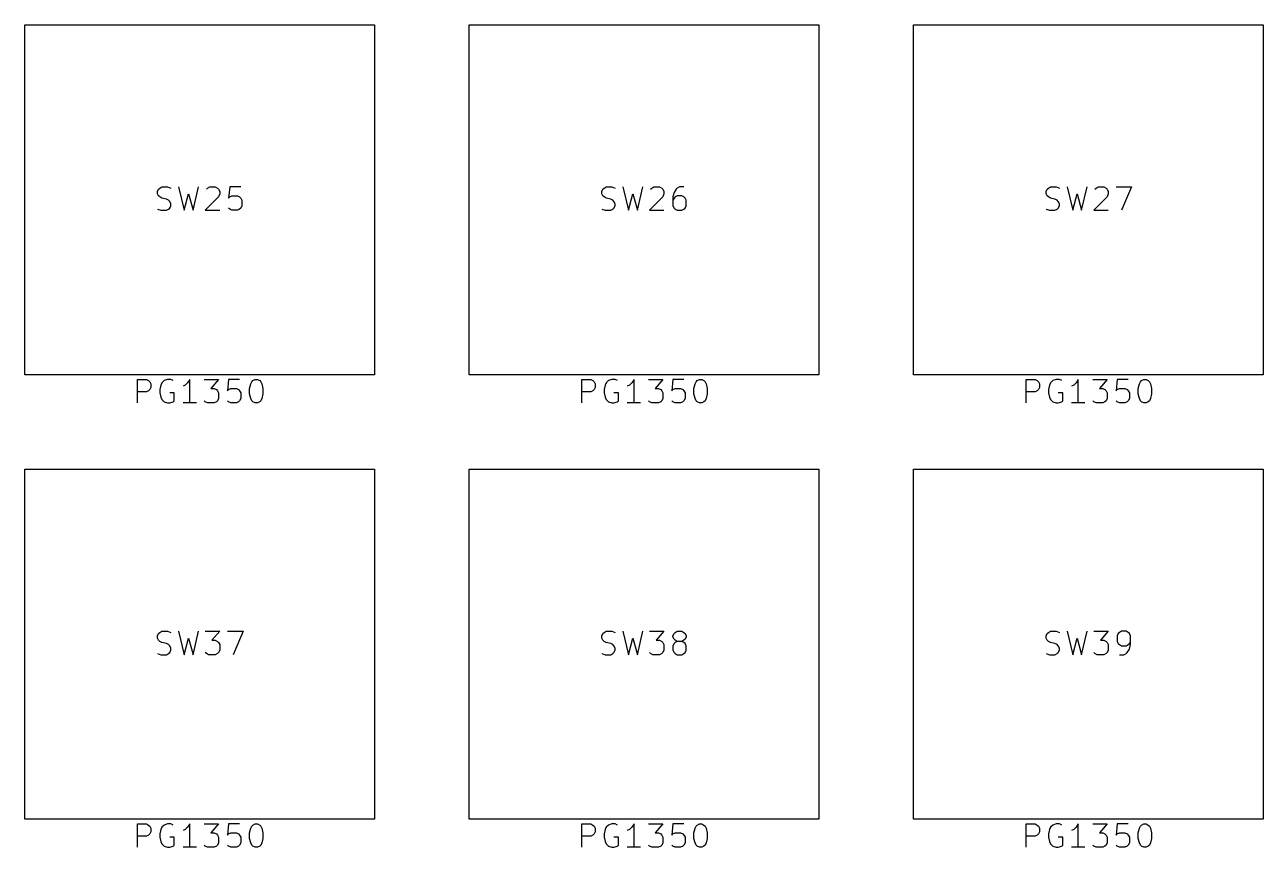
# Model space of a CAD drawing. Extents: x 0.85 to 10.44, y -3.74 to -0.75.
# Drawn here: x 0.852 to 2.942, y -3.743 to -2.355 of the extents above; entities that cross this region are included whole.
import ezdxf

# ---------------------------------------------------------------- set-up
doc = ezdxf.new("R2010")
doc.units = 0
doc.header["$MEASUREMENT"] = 0
doc.layers.add('BLACK', color=7, linetype='CONTINUOUS')

msp = doc.modelspace()

# ---------------------------------------------------------------- linework, layer by layer
at = {"layer": 'BLACK', "linetype": 'CONTINUOUS'}
for p, q in [((0.8516, -2.3551), (1.4421, -2.3551)), ((0.8516, -2.9457), (0.8516, -2.3551)), ((1.4421, -2.3551), (1.4421, -2.9457)), ((1.6016, -2.3551), (2.1921, -2.3551)), ((1.6016, -2.9457), (1.6016, -2.3551)), ((2.1921, -2.3551), (2.1921, -2.9457)), ((2.3516, -2.3551), (2.9421, -2.3551)), ((2.3516, -2.9457), (2.3516, -2.3551)), ((2.9421, -2.3551), (2.9421, -2.9457)), ((1.0756, -2.6364), (1.0775, -2.6327)), ((1.0775, -2.6327), (1.0794, -2.6308)), ((1.0794, -2.6308), (1.0831, -2.6289)), ((1.0831, -2.6289), (1.0925, -2.6289)), ((1.0925, -2.6289), (1.0981, -2.6308)), ((1.1112, -2.6289), (1.1206, -2.6683)), ((1.1356, -2.6683), (1.145, -2.6289)), ((1.1581, -2.6327), (1.16, -2.6308)), ((1.16, -2.6308), (1.1637, -2.6289)), ((1.1637, -2.6289), (1.1731, -2.6289)), ((1.1731, -2.6289), (1.1768, -2.6308)), ((1.1768, -2.6308), (1.1787, -2.6327)), ((1.1787, -2.6327), (1.1806, -2.6364)), ((1.1975, -2.6289), (1.1956, -2.6477)), ((1.2162, -2.6289), (1.1975, -2.6289)), ((1.8256, -2.6364), (1.8275, -2.6327)), ((1.8275, -2.6327), (1.8294, -2.6308)), ((1.8294, -2.6308), (1.8331, -2.6289)), ((1.8331, -2.6289), (1.8425, -2.6289)), ((1.8425, -2.6289), (1.8481, -2.6308)), ((1.8612, -2.6289), (1.8706, -2.6683)), ((1.8856, -2.6683), (1.895, -2.6289)), ((1.9081, -2.6327), (1.91, -2.6308)), ((1.91, -2.6308), (1.9137, -2.6289)), ((1.9137, -2.6289), (1.9231, -2.6289)), ((1.9231, -2.6289), (1.9268, -2.6308)), ((1.9268, -2.6308), (1.9287, -2.6327)), ((1.9287, -2.6327), (1.9306, -2.6364)), ((1.9512, -2.6327), (1.9475, -2.6383)), ((1.9531, -2.6308), (1.9512, -2.6327)), ((1.9568, -2.6289), (1.9531, -2.6308)), ((1.9643, -2.6289), (1.9568, -2.6289)), ((2.5756, -2.6364), (2.5775, -2.6327)), ((2.5775, -2.6327), (2.5794, -2.6308)), ((2.5794, -2.6308), (2.5831, -2.6289)), ((2.5831, -2.6289), (2.5925, -2.6289)), ((2.5925, -2.6289), (2.5981, -2.6308)), ((2.6112, -2.6289), (2.6206, -2.6683)), ((2.6356, -2.6683), (2.645, -2.6289)), ((2.6581, -2.6327), (2.66, -2.6308)), ((2.66, -2.6308), (2.6637, -2.6289)), ((2.6637, -2.6289), (2.6731, -2.6289)), ((2.6731, -2.6289), (2.6768, -2.6308)), ((2.6768, -2.6308), (2.6787, -2.6327)), ((2.6787, -2.6327), (2.6806, -2.6364)), ((2.6937, -2.6289), (2.72, -2.6289)), ((2.72, -2.6289), (2.7031, -2.6683)), ((1.0756, -2.6402), (1.0756, -2.6364)), ((1.0775, -2.6439), (1.0756, -2.6402)), ((1.0794, -2.6458), (1.0775, -2.6439)), ((1.0831, -2.6477), (1.0794, -2.6458)), ((1.0906, -2.6496), (1.0831, -2.6477)), ((1.0944, -2.6514), (1.0906, -2.6496)), ((1.0962, -2.6533), (1.0944, -2.6514)), ((1.0981, -2.6571), (1.0962, -2.6533)), ((1.1206, -2.6683), (1.1281, -2.6402)), ((1.1281, -2.6402), (1.1356, -2.6683)), ((1.1787, -2.6458), (1.1562, -2.6683)), ((1.1806, -2.6402), (1.1787, -2.6458)), ((1.1806, -2.6364), (1.1806, -2.6402)), ((1.1956, -2.6477), (1.1975, -2.6458)), ((1.1975, -2.6458), (1.2012, -2.6439)), ((1.2012, -2.6439), (1.2106, -2.6439)), ((1.2106, -2.6439), (1.2143, -2.6458)), ((1.2143, -2.6458), (1.2162, -2.6477)), ((1.2162, -2.6477), (1.2181, -2.6514)), ((1.2181, -2.6514), (1.2181, -2.6608)), ((1.8256, -2.6402), (1.8256, -2.6364)), ((1.8275, -2.6439), (1.8256, -2.6402)), ((1.8294, -2.6458), (1.8275, -2.6439)), ((1.8331, -2.6477), (1.8294, -2.6458)), ((1.8406, -2.6496), (1.8331, -2.6477)), ((1.8444, -2.6514), (1.8406, -2.6496)), ((1.8462, -2.6533), (1.8444, -2.6514)), ((1.8481, -2.6571), (1.8462, -2.6533)), ((1.8706, -2.6683), (1.8781, -2.6402)), ((1.8781, -2.6402), (1.8856, -2.6683)), ((1.9287, -2.6458), (1.9062, -2.6683)), ((1.9306, -2.6402), (1.9287, -2.6458)), ((1.9306, -2.6364), (1.9306, -2.6402)), ((1.9475, -2.6383), (1.9456, -2.6458)), ((1.9456, -2.6458), (1.9456, -2.6608)), ((1.9475, -2.6477), (1.9456, -2.6514)), ((1.9493, -2.6458), (1.9475, -2.6477)), ((1.9531, -2.6439), (1.9493, -2.6458)), ((1.9606, -2.6439), (1.9531, -2.6439)), ((1.9643, -2.6458), (1.9606, -2.6439)), ((1.9662, -2.6477), (1.9643, -2.6458)), ((1.9681, -2.6514), (1.9662, -2.6477)), ((1.9681, -2.6608), (1.9681, -2.6514)), ((2.5756, -2.6402), (2.5756, -2.6364)), ((2.5775, -2.6439), (2.5756, -2.6402)), ((2.5794, -2.6458), (2.5775, -2.6439)), ((2.5831, -2.6477), (2.5794, -2.6458)), ((2.5906, -2.6496), (2.5831, -2.6477)), ((2.5944, -2.6514), (2.5906, -2.6496)), ((2.5962, -2.6533), (2.5944, -2.6514)), ((2.5981, -2.6571), (2.5962, -2.6533)), ((2.6206, -2.6683), (2.6281, -2.6402)), ((2.6281, -2.6402), (2.6356, -2.6683)), ((2.6787, -2.6458), (2.6562, -2.6683)), ((2.6806, -2.6402), (2.6787, -2.6458)), ((2.6806, -2.6364), (2.6806, -2.6402)), ((1.0756, -2.6664), (1.0812, -2.6683)), ((1.0812, -2.6683), (1.0906, -2.6683)), ((1.0906, -2.6683), (1.0944, -2.6664)), ((1.0944, -2.6664), (1.0962, -2.6646)), ((1.0962, -2.6646), (1.0981, -2.6608)), ((1.0981, -2.6608), (1.0981, -2.6571)), ((1.1562, -2.6683), (1.1806, -2.6683)), ((1.1975, -2.6664), (1.1956, -2.6646)), ((1.2012, -2.6683), (1.1975, -2.6664)), ((1.2106, -2.6683), (1.2012, -2.6683)), ((1.2143, -2.6664), (1.2106, -2.6683)), ((1.2162, -2.6646), (1.2143, -2.6664)), ((1.2181, -2.6608), (1.2162, -2.6646)), ((1.8256, -2.6664), (1.8312, -2.6683)), ((1.8312, -2.6683), (1.8406, -2.6683)), ((1.8406, -2.6683), (1.8444, -2.6664)), ((1.8444, -2.6664), (1.8462, -2.6646)), ((1.8462, -2.6646), (1.8481, -2.6608)), ((1.8481, -2.6608), (1.8481, -2.6571)), ((1.9062, -2.6683), (1.9306, -2.6683)), ((1.9456, -2.6608), (1.9475, -2.6646)), ((1.9475, -2.6646), (1.9493, -2.6664)), ((1.9493, -2.6664), (1.9531, -2.6683)), ((1.9531, -2.6683), (1.9606, -2.6683)), ((1.9606, -2.6683), (1.9643, -2.6664)), ((1.9643, -2.6664), (1.9662, -2.6646)), ((1.9662, -2.6646), (1.9681, -2.6608)), ((2.5756, -2.6664), (2.5812, -2.6683)), ((2.5812, -2.6683), (2.5906, -2.6683)), ((2.5906, -2.6683), (2.5944, -2.6664)), ((2.5944, -2.6664), (2.5962, -2.6646)), ((2.5962, -2.6646), (2.5981, -2.6608)), ((2.5981, -2.6608), (2.5981, -2.6571)), ((2.6562, -2.6683), (2.6806, -2.6683)), ((1.4421, -2.9457), (0.8516, -2.9457)), ((2.1921, -2.9457), (1.6016, -2.9457)), ((2.9421, -2.9457), (2.3516, -2.9457)), ((1.0419, -2.9933), (1.0419, -2.9539)), ((1.0419, -2.9539), (1.0569, -2.9539)), ((1.0569, -2.9539), (1.0606, -2.9558)), ((1.0606, -2.9558), (1.0625, -2.9577)), ((1.0625, -2.9577), (1.0644, -2.9614)), ((1.0644, -2.9671), (1.0625, -2.9708)), ((1.0644, -2.9614), (1.0644, -2.9671)), ((1.0812, -2.9633), (1.0794, -2.9708)), ((1.0831, -2.9596), (1.0812, -2.9633)), ((1.0869, -2.9558), (1.0831, -2.9596)), ((1.0925, -2.9539), (1.0869, -2.9558)), ((1.0981, -2.9539), (1.0925, -2.9539)), ((1.1019, -2.9558), (1.0981, -2.9539)), ((1.1225, -2.9633), (1.1187, -2.9652)), ((1.1262, -2.9596), (1.1225, -2.9633)), ((1.13, -2.9539), (1.1262, -2.9596)), ((1.13, -2.9933), (1.13, -2.9539)), ((1.1543, -2.9539), (1.1787, -2.9539)), ((1.1787, -2.9539), (1.1656, -2.9689)), ((1.1956, -2.9539), (1.1937, -2.9727)), ((1.2143, -2.9539), (1.1956, -2.9539)), ((1.2312, -2.9689), (1.2331, -2.9614)), ((1.2331, -2.9614), (1.235, -2.9577)), ((1.235, -2.9577), (1.2368, -2.9558)), ((1.2368, -2.9558), (1.2406, -2.9539)), ((1.2406, -2.9539), (1.2443, -2.9539)), ((1.2443, -2.9539), (1.2481, -2.9558)), ((1.2481, -2.9558), (1.25, -2.9577)), ((1.25, -2.9577), (1.2518, -2.9614)), ((1.2518, -2.9614), (1.2537, -2.9689)), ((1.7919, -2.9933), (1.7919, -2.9539)), ((1.7919, -2.9539), (1.8069, -2.9539)), ((1.8069, -2.9539), (1.8106, -2.9558)), ((1.8106, -2.9558), (1.8125, -2.9577)), ((1.8125, -2.9577), (1.8144, -2.9614)), ((1.8144, -2.9671), (1.8125, -2.9708)), ((1.8144, -2.9614), (1.8144, -2.9671)), ((1.8312, -2.9633), (1.8294, -2.9708)), ((1.8331, -2.9596), (1.8312, -2.9633)), ((1.8369, -2.9558), (1.8331, -2.9596)), ((1.8425, -2.9539), (1.8369, -2.9558)), ((1.8481, -2.9539), (1.8425, -2.9539)), ((1.8519, -2.9558), (1.8481, -2.9539)), ((1.8725, -2.9633), (1.8687, -2.9652)), ((1.8762, -2.9596), (1.8725, -2.9633)), ((1.88, -2.9539), (1.8762, -2.9596)), ((1.88, -2.9933), (1.88, -2.9539)), ((1.9043, -2.9539), (1.9287, -2.9539)), ((1.9287, -2.9539), (1.9156, -2.9689)), ((1.9456, -2.9539), (1.9437, -2.9727)), ((1.9643, -2.9539), (1.9456, -2.9539)), ((1.9812, -2.9689), (1.9831, -2.9614)), ((1.9831, -2.9614), (1.985, -2.9577)), ((1.985, -2.9577), (1.9868, -2.9558)), ((1.9868, -2.9558), (1.9906, -2.9539)), ((1.9906, -2.9539), (1.9943, -2.9539)), ((1.9943, -2.9539), (1.9981, -2.9558)), ((1.9981, -2.9558), (2, -2.9577)), ((2, -2.9577), (2.0018, -2.9614)), ((2.0018, -2.9614), (2.0037, -2.9689)), ((2.5419, -2.9933), (2.5419, -2.9539)), ((2.5419, -2.9539), (2.5569, -2.9539)), ((2.5569, -2.9539), (2.5606, -2.9558)), ((2.5606, -2.9558), (2.5625, -2.9577)), ((2.5625, -2.9577), (2.5644, -2.9614)), ((2.5644, -2.9671), (2.5625, -2.9708)), ((2.5644, -2.9614), (2.5644, -2.9671)), ((2.5812, -2.9633), (2.5794, -2.9708)), ((2.5831, -2.9596), (2.5812, -2.9633)), ((2.5869, -2.9558), (2.5831, -2.9596)), ((2.5925, -2.9539), (2.5869, -2.9558)), ((2.5981, -2.9539), (2.5925, -2.9539)), ((2.6019, -2.9558), (2.5981, -2.9539)), ((2.6225, -2.9633), (2.6187, -2.9652)), ((2.6262, -2.9596), (2.6225, -2.9633)), ((2.63, -2.9539), (2.6262, -2.9596)), ((2.63, -2.9933), (2.63, -2.9539)), ((2.6543, -2.9539), (2.6787, -2.9539)), ((2.6787, -2.9539), (2.6656, -2.9689)), ((2.6956, -2.9539), (2.6937, -2.9727)), ((2.7143, -2.9539), (2.6956, -2.9539)), ((2.7312, -2.9689), (2.7331, -2.9614)), ((2.7331, -2.9614), (2.735, -2.9577)), ((2.735, -2.9577), (2.7368, -2.9558)), ((2.7368, -2.9558), (2.7406, -2.9539)), ((2.7406, -2.9539), (2.7443, -2.9539)), ((2.7443, -2.9539), (2.7481, -2.9558)), ((2.7481, -2.9558), (2.75, -2.9577)), ((2.75, -2.9577), (2.7518, -2.9614)), ((2.7518, -2.9614), (2.7537, -2.9689)), ((1.0569, -2.9746), (1.0419, -2.9746)), ((1.0606, -2.9727), (1.0569, -2.9746)), ((1.0625, -2.9708), (1.0606, -2.9727)), ((1.0794, -2.9708), (1.0794, -2.9764)), ((1.0794, -2.9764), (1.0812, -2.9839)), ((1.0812, -2.9839), (1.0831, -2.9877)), ((1.0831, -2.9877), (1.0869, -2.9914)), ((1.1037, -2.9764), (1.0962, -2.9764)), ((1.1037, -2.9896), (1.1037, -2.9764)), ((1.1656, -2.9689), (1.1712, -2.9689)), ((1.1712, -2.9689), (1.175, -2.9708)), ((1.175, -2.9708), (1.1768, -2.9727)), ((1.1768, -2.9727), (1.1787, -2.9764)), ((1.1787, -2.9858), (1.1768, -2.9896)), ((1.1787, -2.9764), (1.1787, -2.9858)), ((1.1937, -2.9727), (1.1956, -2.9708)), ((1.1956, -2.9708), (1.1993, -2.9689)), ((1.1993, -2.9689), (1.2087, -2.9689)), ((1.2087, -2.9689), (1.2125, -2.9708)), ((1.2125, -2.9708), (1.2143, -2.9727)), ((1.2143, -2.9727), (1.2162, -2.9764)), ((1.2162, -2.9858), (1.2143, -2.9896)), ((1.2162, -2.9764), (1.2162, -2.9858)), ((1.2312, -2.9783), (1.2312, -2.9689)), ((1.2331, -2.9858), (1.2312, -2.9783)), ((1.235, -2.9896), (1.2331, -2.9858)), ((1.2518, -2.9858), (1.25, -2.9896)), ((1.2537, -2.9783), (1.2518, -2.9858)), ((1.2537, -2.9689), (1.2537, -2.9783)), ((1.8069, -2.9746), (1.7919, -2.9746)), ((1.8106, -2.9727), (1.8069, -2.9746)), ((1.8125, -2.9708), (1.8106, -2.9727)), ((1.8294, -2.9708), (1.8294, -2.9764)), ((1.8294, -2.9764), (1.8312, -2.9839)), ((1.8312, -2.9839), (1.8331, -2.9877)), ((1.8331, -2.9877), (1.8369, -2.9914)), ((1.8537, -2.9764), (1.8462, -2.9764)), ((1.8537, -2.9896), (1.8537, -2.9764)), ((1.9156, -2.9689), (1.9212, -2.9689)), ((1.9212, -2.9689), (1.925, -2.9708)), ((1.925, -2.9708), (1.9268, -2.9727)), ((1.9268, -2.9727), (1.9287, -2.9764)), ((1.9287, -2.9858), (1.9268, -2.9896)), ((1.9287, -2.9764), (1.9287, -2.9858)), ((1.9437, -2.9727), (1.9456, -2.9708)), ((1.9456, -2.9708), (1.9493, -2.9689)), ((1.9493, -2.9689), (1.9587, -2.9689)), ((1.9587, -2.9689), (1.9625, -2.9708)), ((1.9625, -2.9708), (1.9643, -2.9727)), ((1.9643, -2.9727), (1.9662, -2.9764)), ((1.9662, -2.9858), (1.9643, -2.9896)), ((1.9662, -2.9764), (1.9662, -2.9858)), ((1.9812, -2.9783), (1.9812, -2.9689)), ((1.9831, -2.9858), (1.9812, -2.9783)), ((1.985, -2.9896), (1.9831, -2.9858)), ((2.0018, -2.9858), (2, -2.9896)), ((2.0037, -2.9783), (2.0018, -2.9858)), ((2.0037, -2.9689), (2.0037, -2.9783)), ((2.5569, -2.9746), (2.5419, -2.9746)), ((2.5606, -2.9727), (2.5569, -2.9746)), ((2.5625, -2.9708), (2.5606, -2.9727)), ((2.5794, -2.9708), (2.5794, -2.9764)), ((2.5794, -2.9764), (2.5812, -2.9839)), ((2.5812, -2.9839), (2.5831, -2.9877)), ((2.5831, -2.9877), (2.5869, -2.9914)), ((2.6037, -2.9764), (2.5962, -2.9764)), ((2.6037, -2.9896), (2.6037, -2.9764)), ((2.6656, -2.9689), (2.6712, -2.9689)), ((2.6712, -2.9689), (2.675, -2.9708)), ((2.675, -2.9708), (2.6768, -2.9727)), ((2.6768, -2.9727), (2.6787, -2.9764)), ((2.6787, -2.9858), (2.6768, -2.9896)), ((2.6787, -2.9764), (2.6787, -2.9858)), ((2.6937, -2.9727), (2.6956, -2.9708)), ((2.6956, -2.9708), (2.6993, -2.9689)), ((2.6993, -2.9689), (2.7087, -2.9689)), ((2.7087, -2.9689), (2.7125, -2.9708)), ((2.7125, -2.9708), (2.7143, -2.9727)), ((2.7143, -2.9727), (2.7162, -2.9764)), ((2.7162, -2.9858), (2.7143, -2.9896)), ((2.7162, -2.9764), (2.7162, -2.9858)), ((2.7312, -2.9783), (2.7312, -2.9689)), ((2.7331, -2.9858), (2.7312, -2.9783)), ((2.735, -2.9896), (2.7331, -2.9858)), ((2.7518, -2.9858), (2.75, -2.9896)), ((2.7537, -2.9783), (2.7518, -2.9858)), ((2.7537, -2.9689), (2.7537, -2.9783)), ((1.0869, -2.9914), (1.0925, -2.9933)), ((1.0925, -2.9933), (1.0962, -2.9933)), ((1.0962, -2.9933), (1.1019, -2.9914)), ((1.1019, -2.9914), (1.1037, -2.9896)), ((1.1412, -2.9933), (1.1187, -2.9933)), ((1.1562, -2.9914), (1.1543, -2.9896)), ((1.16, -2.9933), (1.1562, -2.9914)), ((1.1712, -2.9933), (1.16, -2.9933)), ((1.175, -2.9914), (1.1712, -2.9933)), ((1.1768, -2.9896), (1.175, -2.9914)), ((1.1956, -2.9914), (1.1937, -2.9896)), ((1.1993, -2.9933), (1.1956, -2.9914)), ((1.2087, -2.9933), (1.1993, -2.9933)), ((1.2125, -2.9914), (1.2087, -2.9933)), ((1.2143, -2.9896), (1.2125, -2.9914)), ((1.2368, -2.9914), (1.235, -2.9896)), ((1.2406, -2.9933), (1.2368, -2.9914)), ((1.2443, -2.9933), (1.2406, -2.9933)), ((1.2481, -2.9914), (1.2443, -2.9933)), ((1.25, -2.9896), (1.2481, -2.9914)), ((1.8369, -2.9914), (1.8425, -2.9933)), ((1.8425, -2.9933), (1.8462, -2.9933)), ((1.8462, -2.9933), (1.8519, -2.9914)), ((1.8519, -2.9914), (1.8537, -2.9896)), ((1.8912, -2.9933), (1.8687, -2.9933)), ((1.9062, -2.9914), (1.9043, -2.9896)), ((1.91, -2.9933), (1.9062, -2.9914)), ((1.9212, -2.9933), (1.91, -2.9933)), ((1.925, -2.9914), (1.9212, -2.9933)), ((1.9268, -2.9896), (1.925, -2.9914)), ((1.9456, -2.9914), (1.9437, -2.9896)), ((1.9493, -2.9933), (1.9456, -2.9914)), ((1.9587, -2.9933), (1.9493, -2.9933)), ((1.9625, -2.9914), (1.9587, -2.9933)), ((1.9643, -2.9896), (1.9625, -2.9914)), ((1.9868, -2.9914), (1.985, -2.9896)), ((1.9906, -2.9933), (1.9868, -2.9914)), ((1.9943, -2.9933), (1.9906, -2.9933)), ((1.9981, -2.9914), (1.9943, -2.9933)), ((2, -2.9896), (1.9981, -2.9914)), ((2.5869, -2.9914), (2.5925, -2.9933)), ((2.5925, -2.9933), (2.5962, -2.9933)), ((2.5962, -2.9933), (2.6019, -2.9914)), ((2.6019, -2.9914), (2.6037, -2.9896)), ((2.6412, -2.9933), (2.6187, -2.9933)), ((2.6562, -2.9914), (2.6543, -2.9896)), ((2.66, -2.9933), (2.6562, -2.9914)), ((2.6712, -2.9933), (2.66, -2.9933)), ((2.675, -2.9914), (2.6712, -2.9933)), ((2.6768, -2.9896), (2.675, -2.9914)), ((2.6956, -2.9914), (2.6937, -2.9896)), ((2.6993, -2.9933), (2.6956, -2.9914)), ((2.7087, -2.9933), (2.6993, -2.9933)), ((2.7125, -2.9914), (2.7087, -2.9933)), ((2.7143, -2.9896), (2.7125, -2.9914)), ((2.7368, -2.9914), (2.735, -2.9896)), ((2.7406, -2.9933), (2.7368, -2.9914)), ((2.7443, -2.9933), (2.7406, -2.9933)), ((2.7481, -2.9914), (2.7443, -2.9933)), ((2.75, -2.9896), (2.7481, -2.9914)), ((0.8516, -3.1051), (1.4421, -3.1051)), ((0.8516, -3.6957), (0.8516, -3.1051)), ((1.4421, -3.1051), (1.4421, -3.6957)), ((1.6016, -3.1051), (2.1921, -3.1051)), ((1.6016, -3.6957), (1.6016, -3.1051)), ((2.1921, -3.1051), (2.1921, -3.6957)), ((2.3516, -3.1051), (2.9421, -3.1051)), ((2.3516, -3.6957), (2.3516, -3.1051)), ((2.9421, -3.1051), (2.9421, -3.6957)), ((1.0756, -3.3864), (1.0775, -3.3827)), ((1.0756, -3.3902), (1.0756, -3.3864)), ((1.0775, -3.3827), (1.0794, -3.3808)), ((1.0794, -3.3808), (1.0831, -3.3789)), ((1.0831, -3.3789), (1.0925, -3.3789)), ((1.0925, -3.3789), (1.0981, -3.3808)), ((1.1112, -3.3789), (1.1206, -3.4183)), ((1.1356, -3.4183), (1.145, -3.3789)), ((1.1562, -3.3789), (1.1806, -3.3789)), ((1.1806, -3.3789), (1.1675, -3.3939)), ((1.1937, -3.3789), (1.22, -3.3789)), ((1.22, -3.3789), (1.2031, -3.4183)), ((1.8256, -3.3864), (1.8275, -3.3827)), ((1.8256, -3.3902), (1.8256, -3.3864)), ((1.8275, -3.3827), (1.8294, -3.3808)), ((1.8294, -3.3808), (1.8331, -3.3789)), ((1.8331, -3.3789), (1.8425, -3.3789)), ((1.8425, -3.3789), (1.8481, -3.3808)), ((1.8612, -3.3789), (1.8706, -3.4183)), ((1.8856, -3.4183), (1.895, -3.3789)), ((1.9062, -3.3789), (1.9306, -3.3789)), ((1.9306, -3.3789), (1.9175, -3.3939)), ((1.9456, -3.3864), (1.9475, -3.3827)), ((1.9456, -3.3883), (1.9456, -3.3864)), ((1.9475, -3.3827), (1.9493, -3.3808)), ((1.9493, -3.3808), (1.9531, -3.3789)), ((1.9531, -3.3789), (1.9606, -3.3789)), ((1.9606, -3.3789), (1.9643, -3.3808)), ((1.9643, -3.3808), (1.9662, -3.3827)), ((1.9662, -3.3827), (1.9681, -3.3864)), ((1.9681, -3.3864), (1.9681, -3.3883)), ((2.5756, -3.3864), (2.5775, -3.3827)), ((2.5756, -3.3902), (2.5756, -3.3864)), ((2.5775, -3.3827), (2.5794, -3.3808)), ((2.5794, -3.3808), (2.5831, -3.3789)), ((2.5831, -3.3789), (2.5925, -3.3789)), ((2.5925, -3.3789), (2.5981, -3.3808)), ((2.6112, -3.3789), (2.6206, -3.4183)), ((2.6356, -3.4183), (2.645, -3.3789)), ((2.6562, -3.3789), (2.6806, -3.3789)), ((2.6806, -3.3789), (2.6675, -3.3939)), ((2.6975, -3.3827), (2.6956, -3.3864)), ((2.6956, -3.3864), (2.6956, -3.3958)), ((2.6993, -3.3808), (2.6975, -3.3827)), ((2.7031, -3.3789), (2.6993, -3.3808)), ((2.7106, -3.3789), (2.7031, -3.3789)), ((2.7143, -3.3808), (2.7106, -3.3789)), ((2.7162, -3.3827), (2.7143, -3.3808)), ((2.7181, -3.3864), (2.7162, -3.3827)), ((2.7181, -3.4014), (2.7181, -3.3864)), ((1.0775, -3.3939), (1.0756, -3.3902)), ((1.0794, -3.3958), (1.0775, -3.3939)), ((1.0831, -3.3977), (1.0794, -3.3958)), ((1.0906, -3.3996), (1.0831, -3.3977)), ((1.0944, -3.4014), (1.0906, -3.3996)), ((1.0962, -3.4033), (1.0944, -3.4014)), ((1.0981, -3.4071), (1.0962, -3.4033)), ((1.0981, -3.4108), (1.0981, -3.4071)), ((1.1206, -3.4183), (1.1281, -3.3902)), ((1.1281, -3.3902), (1.1356, -3.4183)), ((1.1675, -3.3939), (1.1731, -3.3939)), ((1.1731, -3.3939), (1.1768, -3.3958)), ((1.1768, -3.3958), (1.1787, -3.3977)), ((1.1787, -3.3977), (1.1806, -3.4014)), ((1.1806, -3.4014), (1.1806, -3.4108)), ((1.8275, -3.3939), (1.8256, -3.3902)), ((1.8294, -3.3958), (1.8275, -3.3939)), ((1.8331, -3.3977), (1.8294, -3.3958)), ((1.8406, -3.3996), (1.8331, -3.3977)), ((1.8444, -3.4014), (1.8406, -3.3996)), ((1.8462, -3.4033), (1.8444, -3.4014)), ((1.8481, -3.4071), (1.8462, -3.4033)), ((1.8481, -3.4108), (1.8481, -3.4071)), ((1.8706, -3.4183), (1.8781, -3.3902)), ((1.8781, -3.3902), (1.8856, -3.4183)), ((1.9175, -3.3939), (1.9231, -3.3939)), ((1.9231, -3.3939), (1.9268, -3.3958)), ((1.9268, -3.3958), (1.9287, -3.3977)), ((1.9287, -3.3977), (1.9306, -3.4014)), ((1.9306, -3.4014), (1.9306, -3.4108)), ((1.9475, -3.3921), (1.9456, -3.3883)), ((1.9475, -3.3996), (1.9456, -3.4033)), ((1.9456, -3.4033), (1.9456, -3.4108)), ((1.9493, -3.3939), (1.9475, -3.3921)), ((1.9493, -3.3977), (1.9475, -3.3996)), ((1.9531, -3.3958), (1.9493, -3.3939)), ((1.9531, -3.3958), (1.9493, -3.3977)), ((1.9606, -3.3958), (1.9531, -3.3958)), ((1.9643, -3.3939), (1.9606, -3.3958)), ((1.9643, -3.3977), (1.9606, -3.3958)), ((1.9662, -3.3921), (1.9643, -3.3939)), ((1.9662, -3.3996), (1.9643, -3.3977)), ((1.9681, -3.3883), (1.9662, -3.3921)), ((1.9681, -3.4033), (1.9662, -3.3996)), ((1.9681, -3.4108), (1.9681, -3.4033)), ((2.5775, -3.3939), (2.5756, -3.3902)), ((2.5794, -3.3958), (2.5775, -3.3939)), ((2.5831, -3.3977), (2.5794, -3.3958)), ((2.5906, -3.3996), (2.5831, -3.3977)), ((2.5944, -3.4014), (2.5906, -3.3996)), ((2.5962, -3.4033), (2.5944, -3.4014)), ((2.5981, -3.4071), (2.5962, -3.4033)), ((2.5981, -3.4108), (2.5981, -3.4071)), ((2.6206, -3.4183), (2.6281, -3.3902)), ((2.6281, -3.3902), (2.6356, -3.4183)), ((2.6675, -3.3939), (2.6731, -3.3939)), ((2.6731, -3.3939), (2.6768, -3.3958)), ((2.6768, -3.3958), (2.6787, -3.3977)), ((2.6787, -3.3977), (2.6806, -3.4014)), ((2.6806, -3.4014), (2.6806, -3.4108)), ((2.6956, -3.3958), (2.6975, -3.3996)), ((2.6975, -3.3996), (2.6993, -3.4014)), ((2.6993, -3.4014), (2.7031, -3.4033)), ((2.7031, -3.4033), (2.7106, -3.4033)), ((2.7106, -3.4033), (2.7143, -3.4014)), ((2.7143, -3.4014), (2.7162, -3.3996)), ((2.7162, -3.3996), (2.7181, -3.3958)), ((2.7162, -3.4089), (2.7181, -3.4014)), ((1.0756, -3.4164), (1.0812, -3.4183)), ((1.0812, -3.4183), (1.0906, -3.4183)), ((1.0906, -3.4183), (1.0944, -3.4164)), ((1.0944, -3.4164), (1.0962, -3.4146)), ((1.0962, -3.4146), (1.0981, -3.4108)), ((1.1581, -3.4164), (1.1562, -3.4146)), ((1.1618, -3.4183), (1.1581, -3.4164)), ((1.1731, -3.4183), (1.1618, -3.4183)), ((1.1768, -3.4164), (1.1731, -3.4183)), ((1.1787, -3.4146), (1.1768, -3.4164)), ((1.1806, -3.4108), (1.1787, -3.4146)), ((1.8256, -3.4164), (1.8312, -3.4183)), ((1.8312, -3.4183), (1.8406, -3.4183)), ((1.8406, -3.4183), (1.8444, -3.4164)), ((1.8444, -3.4164), (1.8462, -3.4146)), ((1.8462, -3.4146), (1.8481, -3.4108)), ((1.9081, -3.4164), (1.9062, -3.4146)), ((1.9118, -3.4183), (1.9081, -3.4164)), ((1.9231, -3.4183), (1.9118, -3.4183)), ((1.9268, -3.4164), (1.9231, -3.4183)), ((1.9287, -3.4146), (1.9268, -3.4164)), ((1.9306, -3.4108), (1.9287, -3.4146)), ((1.9456, -3.4108), (1.9475, -3.4146)), ((1.9475, -3.4146), (1.9493, -3.4164)), ((1.9493, -3.4164), (1.9531, -3.4183)), ((1.9531, -3.4183), (1.9606, -3.4183)), ((1.9606, -3.4183), (1.9643, -3.4164)), ((1.9643, -3.4164), (1.9662, -3.4146)), ((1.9662, -3.4146), (1.9681, -3.4108)), ((2.5756, -3.4164), (2.5812, -3.4183)), ((2.5812, -3.4183), (2.5906, -3.4183)), ((2.5906, -3.4183), (2.5944, -3.4164)), ((2.5944, -3.4164), (2.5962, -3.4146)), ((2.5962, -3.4146), (2.5981, -3.4108)), ((2.6581, -3.4164), (2.6562, -3.4146)), ((2.6618, -3.4183), (2.6581, -3.4164)), ((2.6731, -3.4183), (2.6618, -3.4183)), ((2.6768, -3.4164), (2.6731, -3.4183)), ((2.6787, -3.4146), (2.6768, -3.4164)), ((2.6806, -3.4108), (2.6787, -3.4146)), ((2.6993, -3.4183), (2.7068, -3.4183)), ((2.7068, -3.4183), (2.7106, -3.4164)), ((2.7106, -3.4164), (2.7125, -3.4146)), ((2.7125, -3.4146), (2.7162, -3.4089)), ((1.4421, -3.6957), (0.8516, -3.6957)), ((2.1921, -3.6957), (1.6016, -3.6957)), ((2.9421, -3.6957), (2.3516, -3.6957)), ((1.0419, -3.7433), (1.0419, -3.7039)), ((1.0419, -3.7039), (1.0569, -3.7039)), ((1.0569, -3.7039), (1.0606, -3.7058)), ((1.0606, -3.7058), (1.0625, -3.7077)), ((1.0625, -3.7208), (1.0606, -3.7227)), ((1.0625, -3.7077), (1.0644, -3.7114)), ((1.0644, -3.7171), (1.0625, -3.7208)), ((1.0644, -3.7114), (1.0644, -3.7171)), ((1.0812, -3.7133), (1.0794, -3.7208)), ((1.0794, -3.7208), (1.0794, -3.7264)), ((1.0831, -3.7096), (1.0812, -3.7133)), ((1.0869, -3.7058), (1.0831, -3.7096)), ((1.0925, -3.7039), (1.0869, -3.7058)), ((1.0981, -3.7039), (1.0925, -3.7039)), ((1.1019, -3.7058), (1.0981, -3.7039)), ((1.1225, -3.7133), (1.1187, -3.7152)), ((1.1262, -3.7096), (1.1225, -3.7133)), ((1.13, -3.7039), (1.1262, -3.7096)), ((1.13, -3.7433), (1.13, -3.7039)), ((1.1543, -3.7039), (1.1787, -3.7039)), ((1.1787, -3.7039), (1.1656, -3.7189)), ((1.1656, -3.7189), (1.1712, -3.7189)), ((1.1712, -3.7189), (1.175, -3.7208)), ((1.175, -3.7208), (1.1768, -3.7227)), ((1.1956, -3.7039), (1.1937, -3.7227)), ((1.1937, -3.7227), (1.1956, -3.7208)), ((1.2143, -3.7039), (1.1956, -3.7039)), ((1.1956, -3.7208), (1.1993, -3.7189)), ((1.1993, -3.7189), (1.2087, -3.7189)), ((1.2087, -3.7189), (1.2125, -3.7208)), ((1.2125, -3.7208), (1.2143, -3.7227)), ((1.2312, -3.7189), (1.2331, -3.7114)), ((1.2312, -3.7283), (1.2312, -3.7189)), ((1.2331, -3.7114), (1.235, -3.7077)), ((1.235, -3.7077), (1.2368, -3.7058)), ((1.2368, -3.7058), (1.2406, -3.7039)), ((1.2406, -3.7039), (1.2443, -3.7039)), ((1.2443, -3.7039), (1.2481, -3.7058)), ((1.2481, -3.7058), (1.25, -3.7077)), ((1.25, -3.7077), (1.2518, -3.7114)), ((1.2518, -3.7114), (1.2537, -3.7189)), ((1.2537, -3.7189), (1.2537, -3.7283)), ((1.7919, -3.7433), (1.7919, -3.7039)), ((1.7919, -3.7039), (1.8069, -3.7039)), ((1.8069, -3.7039), (1.8106, -3.7058)), ((1.8106, -3.7058), (1.8125, -3.7077)), ((1.8125, -3.7208), (1.8106, -3.7227)), ((1.8125, -3.7077), (1.8144, -3.7114)), ((1.8144, -3.7171), (1.8125, -3.7208)), ((1.8144, -3.7114), (1.8144, -3.7171)), ((1.8312, -3.7133), (1.8294, -3.7208)), ((1.8294, -3.7208), (1.8294, -3.7264)), ((1.8331, -3.7096), (1.8312, -3.7133)), ((1.8369, -3.7058), (1.8331, -3.7096)), ((1.8425, -3.7039), (1.8369, -3.7058)), ((1.8481, -3.7039), (1.8425, -3.7039)), ((1.8519, -3.7058), (1.8481, -3.7039)), ((1.8725, -3.7133), (1.8687, -3.7152)), ((1.8762, -3.7096), (1.8725, -3.7133)), ((1.88, -3.7039), (1.8762, -3.7096)), ((1.88, -3.7433), (1.88, -3.7039)), ((1.9043, -3.7039), (1.9287, -3.7039)), ((1.9287, -3.7039), (1.9156, -3.7189)), ((1.9156, -3.7189), (1.9212, -3.7189)), ((1.9212, -3.7189), (1.925, -3.7208)), ((1.925, -3.7208), (1.9268, -3.7227)), ((1.9456, -3.7039), (1.9437, -3.7227)), ((1.9437, -3.7227), (1.9456, -3.7208)), ((1.9643, -3.7039), (1.9456, -3.7039)), ((1.9456, -3.7208), (1.9493, -3.7189)), ((1.9493, -3.7189), (1.9587, -3.7189)), ((1.9587, -3.7189), (1.9625, -3.7208)), ((1.9625, -3.7208), (1.9643, -3.7227)), ((1.9812, -3.7189), (1.9831, -3.7114)), ((1.9812, -3.7283), (1.9812, -3.7189)), ((1.9831, -3.7114), (1.985, -3.7077)), ((1.985, -3.7077), (1.9868, -3.7058)), ((1.9868, -3.7058), (1.9906, -3.7039)), ((1.9906, -3.7039), (1.9943, -3.7039)), ((1.9943, -3.7039), (1.9981, -3.7058)), ((1.9981, -3.7058), (2, -3.7077)), ((2, -3.7077), (2.0018, -3.7114)), ((2.0018, -3.7114), (2.0037, -3.7189)), ((2.0037, -3.7189), (2.0037, -3.7283)), ((2.5419, -3.7433), (2.5419, -3.7039)), ((2.5419, -3.7039), (2.5569, -3.7039)), ((2.5569, -3.7039), (2.5606, -3.7058)), ((2.5606, -3.7058), (2.5625, -3.7077)), ((2.5625, -3.7208), (2.5606, -3.7227)), ((2.5625, -3.7077), (2.5644, -3.7114)), ((2.5644, -3.7171), (2.5625, -3.7208)), ((2.5644, -3.7114), (2.5644, -3.7171)), ((2.5812, -3.7133), (2.5794, -3.7208)), ((2.5794, -3.7208), (2.5794, -3.7264)), ((2.5831, -3.7096), (2.5812, -3.7133)), ((2.5869, -3.7058), (2.5831, -3.7096)), ((2.5925, -3.7039), (2.5869, -3.7058)), ((2.5981, -3.7039), (2.5925, -3.7039)), ((2.6019, -3.7058), (2.5981, -3.7039)), ((2.6225, -3.7133), (2.6187, -3.7152)), ((2.6262, -3.7096), (2.6225, -3.7133)), ((2.63, -3.7039), (2.6262, -3.7096)), ((2.63, -3.7433), (2.63, -3.7039)), ((2.6543, -3.7039), (2.6787, -3.7039)), ((2.6787, -3.7039), (2.6656, -3.7189)), ((2.6656, -3.7189), (2.6712, -3.7189)), ((2.6712, -3.7189), (2.675, -3.7208)), ((2.675, -3.7208), (2.6768, -3.7227)), ((2.6956, -3.7039), (2.6937, -3.7227)), ((2.6937, -3.7227), (2.6956, -3.7208)), ((2.7143, -3.7039), (2.6956, -3.7039)), ((2.6956, -3.7208), (2.6993, -3.7189)), ((2.6993, -3.7189), (2.7087, -3.7189)), ((2.7087, -3.7189), (2.7125, -3.7208)), ((2.7125, -3.7208), (2.7143, -3.7227)), ((2.7312, -3.7189), (2.7331, -3.7114)), ((2.7312, -3.7283), (2.7312, -3.7189)), ((2.7331, -3.7114), (2.735, -3.7077)), ((2.735, -3.7077), (2.7368, -3.7058)), ((2.7368, -3.7058), (2.7406, -3.7039)), ((2.7406, -3.7039), (2.7443, -3.7039)), ((2.7443, -3.7039), (2.7481, -3.7058)), ((2.7481, -3.7058), (2.75, -3.7077)), ((2.75, -3.7077), (2.7518, -3.7114)), ((2.7518, -3.7114), (2.7537, -3.7189)), ((2.7537, -3.7189), (2.7537, -3.7283)), ((1.0569, -3.7246), (1.0419, -3.7246)), ((1.0606, -3.7227), (1.0569, -3.7246)), ((1.0794, -3.7264), (1.0812, -3.7339)), ((1.0812, -3.7339), (1.0831, -3.7377)), ((1.0831, -3.7377), (1.0869, -3.7414)), ((1.0869, -3.7414), (1.0925, -3.7433)), ((1.1037, -3.7264), (1.0962, -3.7264)), ((1.0962, -3.7433), (1.1019, -3.7414)), ((1.1019, -3.7414), (1.1037, -3.7396)), ((1.1037, -3.7396), (1.1037, -3.7264)), ((1.1562, -3.7414), (1.1543, -3.7396)), ((1.16, -3.7433), (1.1562, -3.7414)), ((1.175, -3.7414), (1.1712, -3.7433)), ((1.1768, -3.7396), (1.175, -3.7414)), ((1.1768, -3.7227), (1.1787, -3.7264)), ((1.1787, -3.7358), (1.1768, -3.7396)), ((1.1787, -3.7264), (1.1787, -3.7358)), ((1.1956, -3.7414), (1.1937, -3.7396)), ((1.1993, -3.7433), (1.1956, -3.7414)), ((1.2125, -3.7414), (1.2087, -3.7433)), ((1.2143, -3.7396), (1.2125, -3.7414)), ((1.2143, -3.7227), (1.2162, -3.7264)), ((1.2162, -3.7358), (1.2143, -3.7396)), ((1.2162, -3.7264), (1.2162, -3.7358)), ((1.2331, -3.7358), (1.2312, -3.7283)), ((1.235, -3.7396), (1.2331, -3.7358)), ((1.2368, -3.7414), (1.235, -3.7396)), ((1.2406, -3.7433), (1.2368, -3.7414)), ((1.2481, -3.7414), (1.2443, -3.7433)), ((1.25, -3.7396), (1.2481, -3.7414)), ((1.2518, -3.7358), (1.25, -3.7396)), ((1.2537, -3.7283), (1.2518, -3.7358)), ((1.8069, -3.7246), (1.7919, -3.7246)), ((1.8106, -3.7227), (1.8069, -3.7246)), ((1.8294, -3.7264), (1.8312, -3.7339)), ((1.8312, -3.7339), (1.8331, -3.7377)), ((1.8331, -3.7377), (1.8369, -3.7414)), ((1.8369, -3.7414), (1.8425, -3.7433)), ((1.8537, -3.7264), (1.8462, -3.7264)), ((1.8462, -3.7433), (1.8519, -3.7414)), ((1.8519, -3.7414), (1.8537, -3.7396)), ((1.8537, -3.7396), (1.8537, -3.7264)), ((1.9062, -3.7414), (1.9043, -3.7396)), ((1.91, -3.7433), (1.9062, -3.7414)), ((1.925, -3.7414), (1.9212, -3.7433)), ((1.9268, -3.7396), (1.925, -3.7414)), ((1.9268, -3.7227), (1.9287, -3.7264)), ((1.9287, -3.7358), (1.9268, -3.7396)), ((1.9287, -3.7264), (1.9287, -3.7358)), ((1.9456, -3.7414), (1.9437, -3.7396)), ((1.9493, -3.7433), (1.9456, -3.7414)), ((1.9625, -3.7414), (1.9587, -3.7433)), ((1.9643, -3.7396), (1.9625, -3.7414)), ((1.9643, -3.7227), (1.9662, -3.7264)), ((1.9662, -3.7358), (1.9643, -3.7396)), ((1.9662, -3.7264), (1.9662, -3.7358)), ((1.9831, -3.7358), (1.9812, -3.7283)), ((1.985, -3.7396), (1.9831, -3.7358)), ((1.9868, -3.7414), (1.985, -3.7396)), ((1.9906, -3.7433), (1.9868, -3.7414)), ((1.9981, -3.7414), (1.9943, -3.7433)), ((2, -3.7396), (1.9981, -3.7414)), ((2.0018, -3.7358), (2, -3.7396)), ((2.0037, -3.7283), (2.0018, -3.7358)), ((2.5569, -3.7246), (2.5419, -3.7246)), ((2.5606, -3.7227), (2.5569, -3.7246)), ((2.5794, -3.7264), (2.5812, -3.7339)), ((2.5812, -3.7339), (2.5831, -3.7377)), ((2.5831, -3.7377), (2.5869, -3.7414)), ((2.5869, -3.7414), (2.5925, -3.7433)), ((2.6037, -3.7264), (2.5962, -3.7264)), ((2.5962, -3.7433), (2.6019, -3.7414)), ((2.6019, -3.7414), (2.6037, -3.7396)), ((2.6037, -3.7396), (2.6037, -3.7264)), ((2.6562, -3.7414), (2.6543, -3.7396)), ((2.66, -3.7433), (2.6562, -3.7414)), ((2.675, -3.7414), (2.6712, -3.7433)), ((2.6768, -3.7396), (2.675, -3.7414)), ((2.6768, -3.7227), (2.6787, -3.7264)), ((2.6787, -3.7358), (2.6768, -3.7396)), ((2.6787, -3.7264), (2.6787, -3.7358)), ((2.6956, -3.7414), (2.6937, -3.7396)), ((2.6993, -3.7433), (2.6956, -3.7414)), ((2.7125, -3.7414), (2.7087, -3.7433)), ((2.7143, -3.7396), (2.7125, -3.7414)), ((2.7143, -3.7227), (2.7162, -3.7264)), ((2.7162, -3.7358), (2.7143, -3.7396)), ((2.7162, -3.7264), (2.7162, -3.7358)), ((2.7331, -3.7358), (2.7312, -3.7283)), ((2.735, -3.7396), (2.7331, -3.7358)), ((2.7368, -3.7414), (2.735, -3.7396)), ((2.7406, -3.7433), (2.7368, -3.7414)), ((2.7481, -3.7414), (2.7443, -3.7433)), ((2.75, -3.7396), (2.7481, -3.7414)), ((2.7518, -3.7358), (2.75, -3.7396)), ((2.7537, -3.7283), (2.7518, -3.7358)), ((1.0925, -3.7433), (1.0962, -3.7433)), ((1.1412, -3.7433), (1.1187, -3.7433)), ((1.1712, -3.7433), (1.16, -3.7433)), ((1.2087, -3.7433), (1.1993, -3.7433)), ((1.2443, -3.7433), (1.2406, -3.7433)), ((1.8425, -3.7433), (1.8462, -3.7433)), ((1.8912, -3.7433), (1.8687, -3.7433)), ((1.9212, -3.7433), (1.91, -3.7433)), ((1.9587, -3.7433), (1.9493, -3.7433)), ((1.9943, -3.7433), (1.9906, -3.7433)), ((2.5925, -3.7433), (2.5962, -3.7433)), ((2.6412, -3.7433), (2.6187, -3.7433)), ((2.6712, -3.7433), (2.66, -3.7433)), ((2.7087, -3.7433), (2.6993, -3.7433)), ((2.7443, -3.7433), (2.7406, -3.7433))]:
    msp.add_line(p, q, dxfattribs=at)

doc.saveas('drawing.dxf')
